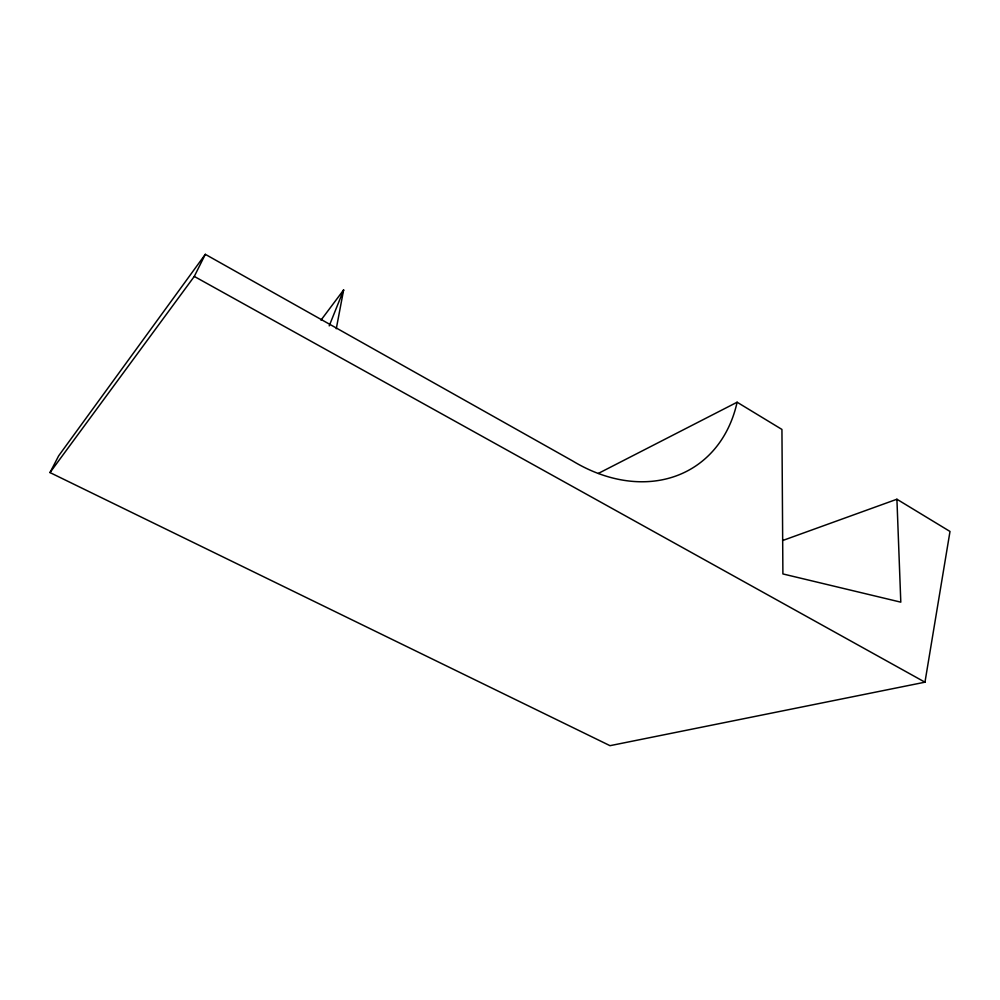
<?xml version="1.0" encoding="UTF-8"?>
<svg xmlns="http://www.w3.org/2000/svg" width="1000" height="1000" viewBox="0 0 1000 1000"><rect width="100%" height="100%" fill="white"/><g stroke="black" fill="none" stroke-linecap="round" stroke-linejoin="round"><path stroke-width="1.5" d="M896.912 499.237L900.8 602.163L782.9 573.938L781.938 429.438L737.113 402.225A152.85 117.325 57.2 0 1 572.612 460.938L205.312 254.325L58.65 455.85L50 472.575L610.013 745.675L924.963 682.188L950 531.462L896.912 499.237L782.625 540.538M336.275 328.738L343.625 289.962L320.988 320.138M329.212 325.875L343.625 289.962L341.662 294.2M50 472.575L194.288 276.425L205.312 254.325M598.325 473.425L737.113 402.225M194.288 276.425L924.963 682.188"/></g></svg>
